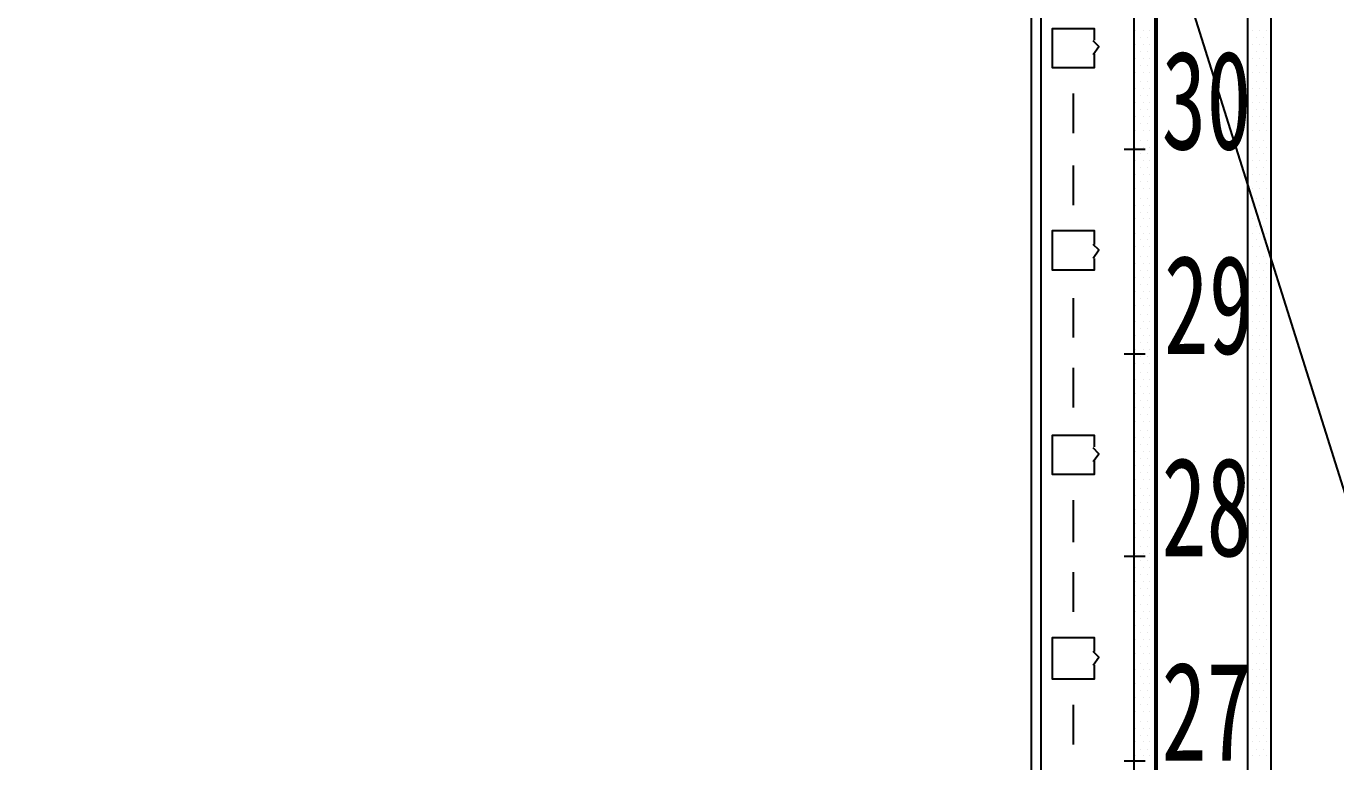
# Model space of a CAD drawing. Header units: metres. Extents: x 17 to 1264, y 17 to 859.
# Drawn here: x 400.7 to 481.8, y 449.4 to 494.9 of the extents above; entities that cross this region are included whole.
import ezdxf

# ---------------------------------------------------------------- set-up
doc = ezdxf.new("R2010")
doc.units = ezdxf.units.M
for name, color, linetype in [('LINES', 7, 'Continuous'), ('POLYLINES', 4, 'Continuous'), ('RECTS', 7, 'Continuous'), ('TEXTS', 3, 'Continuous')]:
    doc.layers.add(name, color=color, linetype=linetype)

msp = doc.modelspace()

# ---------------------------------------------------------------- linework, layer by layer
at = {"layer": 'LINES'}
for p, q in [((462.95, 121.54), (462.95, 716.83)), ((525.74, 328.32), (468.14, 511.2)), ((469.43, 494.64), (469.43, 494.64)), ((469.72, 494.21), (469.72, 494.21)), ((469.87, 494.64), (469.87, 494.64)), ((470.15, 494.21), (470.15, 494.21)), ((470.3, 494.64), (470.3, 494.64)), ((470.59, 494.21), (470.59, 494.21)), ((476.35, 494.21), (476.35, 494.21)), ((476.63, 494.64), (476.63, 494.64)), ((476.92, 494.21), (476.92, 494.21)), ((477.07, 494.64), (477.07, 494.64)), ((477.35, 494.21), (477.35, 494.21)), ((477.5, 494.64), (477.5, 494.64)), ((469.43, 493.78), (469.43, 493.78)), ((469.72, 493.34), (469.72, 493.34)), ((469.87, 493.78), (469.87, 493.78)), ((470.15, 493.34), (470.15, 493.34)), ((470.3, 493.78), (470.3, 493.78)), ((470.59, 493.34), (470.59, 493.34)), ((476.35, 493.34), (476.35, 493.34)), ((476.63, 493.78), (476.63, 493.78)), ((476.92, 493.34), (476.92, 493.34)), ((477.07, 493.78), (477.07, 493.78)), ((477.35, 493.34), (477.35, 493.34)), ((477.5, 493.78), (477.5, 493.78)), ((469.43, 492.91), (469.43, 492.91)), ((469.87, 492.91), (469.87, 492.91)), ((470.3, 492.91), (470.3, 492.91)), ((476.63, 492.91), (476.63, 492.91)), ((477.07, 492.91), (477.07, 492.91)), ((477.5, 492.91), (477.5, 492.91)), ((469.43, 492.05), (469.43, 492.05)), ((469.72, 492.48), (469.72, 492.48)), ((469.87, 492.05), (469.87, 492.05)), ((470.15, 492.48), (470.15, 492.48)), ((470.3, 492.05), (470.3, 492.05)), ((470.59, 492.48), (470.59, 492.48)), ((476.35, 492.48), (476.35, 492.48)), ((476.63, 492.05), (476.63, 492.05)), ((476.92, 492.48), (476.92, 492.48)), ((477.07, 492.05), (477.07, 492.05)), ((477.35, 492.48), (477.35, 492.48)), ((477.5, 492.05), (477.5, 492.05)), ((469.43, 491.04), (469.43, 491.04)), ((469.72, 491.47), (469.72, 491.47)), ((469.87, 491.04), (469.87, 491.04)), ((470.15, 491.47), (470.15, 491.47)), ((470.3, 491.04), (470.3, 491.04)), ((470.59, 491.47), (470.59, 491.47)), ((476.35, 491.47), (476.35, 491.47)), ((476.63, 491.04), (476.63, 491.04)), ((476.92, 491.47), (476.92, 491.47)), ((477.07, 491.04), (477.07, 491.04)), ((477.35, 491.47), (477.35, 491.47)), ((477.5, 491.04), (477.5, 491.04)), ((465.55, 490.75), (465.55, 488.3)), ((469.43, 490.18), (469.43, 490.18)), ((469.72, 490.61), (469.72, 490.61)), ((469.87, 490.18), (469.87, 490.18)), ((470.15, 490.61), (470.15, 490.61)), ((470.3, 490.18), (470.3, 490.18)), ((470.59, 490.61), (470.59, 490.61)), ((476.35, 490.61), (476.35, 490.61)), ((476.63, 490.18), (476.63, 490.18)), ((476.92, 490.61), (476.92, 490.61)), ((477.07, 490.18), (477.07, 490.18)), ((477.35, 490.61), (477.35, 490.61)), ((477.5, 490.18), (477.5, 490.18)), ((469.43, 489.31), (469.43, 489.31)), ((469.72, 489.74), (469.72, 489.74)), ((469.87, 489.31), (469.87, 489.31)), ((470.15, 489.74), (470.15, 489.74)), ((470.3, 489.31), (470.3, 489.31)), ((470.59, 489.74), (470.59, 489.74)), ((476.35, 489.74), (476.35, 489.74)), ((476.63, 489.31), (476.63, 489.31)), ((476.92, 489.74), (476.92, 489.74)), ((477.07, 489.31), (477.07, 489.31)), ((477.35, 489.74), (477.35, 489.74)), ((477.5, 489.31), (477.5, 489.31)), ((469.43, 488.45), (469.43, 488.45)), ((469.72, 488.88), (469.72, 488.88)), ((469.87, 488.45), (469.87, 488.45)), ((470.15, 488.88), (470.15, 488.88)), ((470.3, 488.45), (470.3, 488.45)), ((470.59, 488.88), (470.59, 488.88)), ((476.35, 488.88), (476.35, 488.88)), ((476.63, 488.45), (476.63, 488.45)), ((476.92, 488.88), (476.92, 488.88)), ((477.07, 488.45), (477.07, 488.45)), ((477.35, 488.88), (477.35, 488.88)), ((477.5, 488.45), (477.5, 488.45)), ((469.72, 487.87), (469.72, 487.87)), ((470.15, 487.87), (470.15, 487.87)), ((470.59, 487.87), (470.59, 487.87)), ((476.35, 487.87), (476.35, 487.87)), ((476.92, 487.87), (476.92, 487.87)), ((477.35, 487.87), (477.35, 487.87)), ((468.71, 487.3), (470.01, 487.3)), ((469.43, 487.44), (469.43, 487.44)), ((469.72, 487.01), (469.72, 487.01)), ((469.87, 487.44), (469.87, 487.44)), ((470.15, 487.01), (470.15, 487.01)), ((470.3, 487.44), (470.3, 487.44)), ((470.59, 487.01), (470.59, 487.01)), ((476.35, 487.01), (476.35, 487.01)), ((476.63, 487.44), (476.63, 487.44)), ((476.92, 487.01), (476.92, 487.01)), ((477.07, 487.44), (477.07, 487.44)), ((477.35, 487.01), (477.35, 487.01)), ((477.5, 487.44), (477.5, 487.44)), ((465.55, 486.29), (465.55, 483.84)), ((469.43, 486.58), (469.43, 486.58)), ((469.72, 486.14), (469.72, 486.14)), ((469.87, 486.58), (469.87, 486.58)), ((470.15, 486.14), (470.15, 486.14)), ((470.3, 486.58), (470.3, 486.58)), ((470.59, 486.14), (470.59, 486.14)), ((476.35, 486.14), (476.35, 486.14)), ((476.63, 486.58), (476.63, 486.58)), ((476.92, 486.14), (476.92, 486.14)), ((477.07, 486.58), (477.07, 486.58)), ((477.35, 486.14), (477.35, 486.14)), ((477.5, 486.58), (477.5, 486.58)), ((469.43, 485.71), (469.43, 485.71)), ((469.72, 485.28), (469.72, 485.28)), ((469.87, 485.71), (469.87, 485.71)), ((470.15, 485.28), (470.15, 485.28)), ((470.3, 485.71), (470.3, 485.71)), ((470.59, 485.28), (470.59, 485.28)), ((476.35, 485.28), (476.35, 485.28)), ((476.63, 485.71), (476.63, 485.71)), ((476.92, 485.28), (476.92, 485.28)), ((477.07, 485.71), (477.07, 485.71)), ((477.35, 485.28), (477.35, 485.28)), ((477.5, 485.71), (477.5, 485.71)), ((469.43, 484.85), (469.43, 484.85)), ((469.87, 484.85), (469.87, 484.85)), ((470.3, 484.85), (470.3, 484.85)), ((476.63, 484.85), (476.63, 484.85)), ((477.07, 484.85), (477.07, 484.85)), ((477.5, 484.85), (477.5, 484.85)), ((469.43, 483.84), (469.43, 483.84)), ((469.72, 484.27), (469.72, 484.27)), ((469.87, 483.84), (469.87, 483.84)), ((470.15, 484.27), (470.15, 484.27)), ((470.3, 483.84), (470.3, 483.84)), ((470.59, 484.27), (470.59, 484.27)), ((476.35, 484.27), (476.35, 484.27)), ((476.63, 483.84), (476.63, 483.84)), ((476.92, 484.27), (476.92, 484.27)), ((477.07, 483.84), (477.07, 483.84)), ((477.35, 484.27), (477.35, 484.27)), ((477.5, 483.84), (477.5, 483.84)), ((469.43, 482.98), (469.43, 482.98)), ((469.72, 483.41), (469.72, 483.41)), ((469.87, 482.98), (469.87, 482.98)), ((470.15, 483.41), (470.15, 483.41)), ((470.3, 482.98), (470.3, 482.98)), ((470.59, 483.41), (470.59, 483.41)), ((476.35, 483.41), (476.35, 483.41)), ((476.63, 482.98), (476.63, 482.98)), ((476.92, 483.41), (476.92, 483.41)), ((477.07, 482.98), (477.07, 482.98)), ((477.35, 483.41), (477.35, 483.41)), ((477.5, 482.98), (477.5, 482.98)), ((469.43, 482.11), (469.43, 482.11)), ((469.72, 482.54), (469.72, 482.54)), ((469.87, 482.11), (469.87, 482.11)), ((470.15, 482.54), (470.15, 482.54)), ((470.3, 482.11), (470.3, 482.11)), ((470.59, 482.54), (470.59, 482.54)), ((476.35, 482.54), (476.35, 482.54)), ((476.63, 482.11), (476.63, 482.11)), ((476.92, 482.54), (476.92, 482.54)), ((477.07, 482.11), (477.07, 482.11)), ((477.35, 482.54), (477.35, 482.54)), ((477.5, 482.11), (477.5, 482.11)), ((469.43, 481.25), (469.43, 481.25)), ((469.72, 481.68), (469.72, 481.68)), ((469.87, 481.25), (469.87, 481.25)), ((470.15, 481.68), (470.15, 481.68)), ((470.3, 481.25), (470.3, 481.25)), ((470.59, 481.68), (470.59, 481.68)), ((476.35, 481.68), (476.35, 481.68)), ((476.63, 481.25), (476.63, 481.25)), ((476.92, 481.68), (476.92, 481.68)), ((477.07, 481.25), (477.07, 481.25)), ((477.35, 481.68), (477.35, 481.68)), ((477.5, 481.25), (477.5, 481.25)), ((469.72, 480.67), (469.72, 480.67)), ((470.15, 480.67), (470.15, 480.67)), ((470.59, 480.67), (470.59, 480.67)), ((476.35, 480.67), (476.35, 480.67)), ((476.92, 480.67), (476.92, 480.67)), ((477.35, 480.67), (477.35, 480.67)), ((469.43, 480.24), (469.43, 480.24)), ((469.72, 479.81), (469.72, 479.81)), ((469.87, 480.24), (469.87, 480.24)), ((470.15, 479.81), (470.15, 479.81)), ((470.3, 480.24), (470.3, 480.24)), ((470.59, 479.81), (470.59, 479.81)), ((476.35, 479.81), (476.35, 479.81)), ((476.63, 480.24), (476.63, 480.24)), ((476.92, 479.81), (476.92, 479.81)), ((477.07, 480.24), (477.07, 480.24)), ((477.35, 479.81), (477.35, 479.81)), ((477.5, 480.24), (477.5, 480.24)), ((469.43, 479.38), (469.43, 479.38)), ((469.72, 478.94), (469.72, 478.94)), ((469.87, 479.38), (469.87, 479.38)), ((470.15, 478.94), (470.15, 478.94)), ((470.3, 479.38), (470.3, 479.38)), ((470.59, 478.94), (470.59, 478.94)), ((476.35, 478.94), (476.35, 478.94)), ((476.63, 479.38), (476.63, 479.38)), ((476.92, 478.94), (476.92, 478.94)), ((477.07, 479.38), (477.07, 479.38)), ((477.35, 478.94), (477.35, 478.94)), ((477.5, 479.38), (477.5, 479.38)), ((465.55, 478.08), (465.55, 475.63)), ((469.43, 478.51), (469.43, 478.51)), ((469.72, 478.08), (469.72, 478.08)), ((469.87, 478.51), (469.87, 478.51)), ((470.15, 478.08), (470.15, 478.08)), ((470.3, 478.51), (470.3, 478.51)), ((470.59, 478.08), (470.59, 478.08)), ((476.35, 478.08), (476.35, 478.08)), ((476.63, 478.51), (476.63, 478.51)), ((476.92, 478.08), (476.92, 478.08)), ((477.07, 478.51), (477.07, 478.51)), ((477.35, 478.08), (477.35, 478.08)), ((477.5, 478.51), (477.5, 478.51)), ((469.43, 477.65), (469.43, 477.65)), ((469.87, 477.65), (469.87, 477.65)), ((470.3, 477.65), (470.3, 477.65)), ((476.63, 477.65), (476.63, 477.65)), ((477.07, 477.65), (477.07, 477.65)), ((477.5, 477.65), (477.5, 477.65)), ((469.43, 476.64), (469.43, 476.64)), ((469.72, 477.07), (469.72, 477.07)), ((469.87, 476.64), (469.87, 476.64)), ((470.15, 477.07), (470.15, 477.07)), ((470.3, 476.64), (470.3, 476.64)), ((470.59, 477.07), (470.59, 477.07)), ((476.35, 477.07), (476.35, 477.07)), ((476.63, 476.64), (476.63, 476.64)), ((476.92, 477.07), (476.92, 477.07)), ((477.07, 476.64), (477.07, 476.64)), ((477.35, 477.07), (477.35, 477.07)), ((477.5, 476.64), (477.5, 476.64)), ((469.43, 475.78), (469.43, 475.78)), ((469.72, 476.21), (469.72, 476.21)), ((469.87, 475.78), (469.87, 475.78)), ((470.15, 476.21), (470.15, 476.21)), ((470.3, 475.78), (470.3, 475.78)), ((470.59, 476.21), (470.59, 476.21)), ((476.35, 476.21), (476.35, 476.21)), ((476.63, 475.78), (476.63, 475.78)), ((476.92, 476.21), (476.92, 476.21)), ((477.07, 475.78), (477.07, 475.78)), ((477.35, 476.21), (477.35, 476.21)), ((477.5, 475.78), (477.5, 475.78)), ((469.43, 474.91), (469.43, 474.91)), ((469.72, 475.34), (469.72, 475.34)), ((469.87, 474.91), (469.87, 474.91)), ((470.15, 475.34), (470.15, 475.34)), ((470.3, 474.91), (470.3, 474.91)), ((470.59, 475.34), (470.59, 475.34)), ((476.35, 475.34), (476.35, 475.34)), ((476.63, 474.91), (476.63, 474.91)), ((476.92, 475.34), (476.92, 475.34)), ((477.07, 474.91), (477.07, 474.91)), ((477.35, 475.34), (477.35, 475.34)), ((477.5, 474.91), (477.5, 474.91)), ((468.71, 474.62), (470.01, 474.62)), ((469.43, 474.05), (469.43, 474.05)), ((469.72, 474.48), (469.72, 474.48)), ((469.87, 474.05), (469.87, 474.05)), ((470.15, 474.48), (470.15, 474.48)), ((470.3, 474.05), (470.3, 474.05)), ((470.59, 474.48), (470.59, 474.48)), ((476.35, 474.48), (476.35, 474.48)), ((476.63, 474.05), (476.63, 474.05)), ((476.92, 474.48), (476.92, 474.48)), ((477.07, 474.05), (477.07, 474.05)), ((477.35, 474.48), (477.35, 474.48)), ((477.5, 474.05), (477.5, 474.05)), ((465.55, 473.76), (465.55, 471.31)), ((469.43, 473.04), (469.43, 473.04)), ((469.72, 473.47), (469.72, 473.47)), ((469.87, 473.04), (469.87, 473.04)), ((470.15, 473.47), (470.15, 473.47)), ((470.3, 473.04), (470.3, 473.04)), ((470.59, 473.47), (470.59, 473.47)), ((476.35, 473.47), (476.35, 473.47)), ((476.63, 473.04), (476.63, 473.04)), ((476.92, 473.47), (476.92, 473.47)), ((477.07, 473.04), (477.07, 473.04)), ((477.35, 473.47), (477.35, 473.47)), ((477.5, 473.04), (477.5, 473.04)), ((469.72, 472.61), (469.72, 472.61)), ((470.15, 472.61), (470.15, 472.61)), ((470.59, 472.61), (470.59, 472.61)), ((476.35, 472.61), (476.35, 472.61)), ((476.92, 472.61), (476.92, 472.61)), ((477.35, 472.61), (477.35, 472.61)), ((469.43, 472.18), (469.43, 472.18)), ((469.72, 471.74), (469.72, 471.74)), ((469.87, 472.18), (469.87, 472.18)), ((470.15, 471.74), (470.15, 471.74)), ((470.3, 472.18), (470.3, 472.18)), ((470.59, 471.74), (470.59, 471.74)), ((476.35, 471.74), (476.35, 471.74)), ((476.63, 472.18), (476.63, 472.18)), ((476.92, 471.74), (476.92, 471.74)), ((477.07, 472.18), (477.07, 472.18)), ((477.35, 471.74), (477.35, 471.74)), ((477.5, 472.18), (477.5, 472.18)), ((469.43, 471.31), (469.43, 471.31)), ((469.72, 470.88), (469.72, 470.88)), ((469.87, 471.31), (469.87, 471.31)), ((470.15, 470.88), (470.15, 470.88)), ((470.3, 471.31), (470.3, 471.31)), ((470.59, 470.88), (470.59, 470.88)), ((476.35, 470.88), (476.35, 470.88)), ((476.63, 471.31), (476.63, 471.31)), ((476.92, 470.88), (476.92, 470.88)), ((477.07, 471.31), (477.07, 471.31)), ((477.35, 470.88), (477.35, 470.88)), ((477.5, 471.31), (477.5, 471.31)), ((469.43, 470.45), (469.43, 470.45)), ((469.72, 469.87), (469.72, 469.87)), ((469.87, 470.45), (469.87, 470.45)), ((470.15, 469.87), (470.15, 469.87)), ((470.3, 470.45), (470.3, 470.45)), ((470.59, 469.87), (470.59, 469.87)), ((476.35, 469.87), (476.35, 469.87)), ((476.63, 470.45), (476.63, 470.45)), ((476.92, 469.87), (476.92, 469.87)), ((477.07, 470.45), (477.07, 470.45)), ((477.35, 469.87), (477.35, 469.87)), ((477.5, 470.45), (477.5, 470.45)), ((469.43, 469.44), (469.43, 469.44)), ((469.72, 469.01), (469.72, 469.01)), ((469.87, 469.44), (469.87, 469.44)), ((470.15, 469.01), (470.15, 469.01)), ((470.3, 469.44), (470.3, 469.44)), ((470.59, 469.01), (470.59, 469.01)), ((476.35, 469.01), (476.35, 469.01)), ((476.63, 469.44), (476.63, 469.44)), ((476.92, 469.01), (476.92, 469.01)), ((477.07, 469.44), (477.07, 469.44)), ((477.35, 469.01), (477.35, 469.01)), ((477.5, 469.44), (477.5, 469.44)), ((469.43, 468.58), (469.43, 468.58)), ((469.87, 468.58), (469.87, 468.58)), ((470.3, 468.58), (470.3, 468.58)), ((476.63, 468.58), (476.63, 468.58)), ((477.07, 468.58), (477.07, 468.58)), ((477.5, 468.58), (477.5, 468.58)), ((469.43, 467.71), (469.43, 467.71)), ((469.72, 468.14), (469.72, 468.14)), ((469.87, 467.71), (469.87, 467.71)), ((470.15, 468.14), (470.15, 468.14)), ((470.3, 467.71), (470.3, 467.71)), ((470.59, 468.14), (470.59, 468.14)), ((476.35, 468.14), (476.35, 468.14)), ((476.63, 467.71), (476.63, 467.71)), ((476.92, 468.14), (476.92, 468.14)), ((477.07, 467.71), (477.07, 467.71)), ((477.35, 468.14), (477.35, 468.14)), ((477.5, 467.71), (477.5, 467.71)), ((469.43, 466.85), (469.43, 466.85)), ((469.72, 467.28), (469.72, 467.28)), ((469.87, 466.85), (469.87, 466.85)), ((470.15, 467.28), (470.15, 467.28)), ((470.3, 466.85), (470.3, 466.85)), ((470.59, 467.28), (470.59, 467.28)), ((476.35, 467.28), (476.35, 467.28)), ((476.63, 466.85), (476.63, 466.85)), ((476.92, 467.28), (476.92, 467.28)), ((477.07, 466.85), (477.07, 466.85)), ((477.35, 467.28), (477.35, 467.28)), ((477.5, 466.85), (477.5, 466.85)), ((469.43, 465.84), (469.43, 465.84)), ((469.72, 466.27), (469.72, 466.27)), ((469.87, 465.84), (469.87, 465.84)), ((470.15, 466.27), (470.15, 466.27)), ((470.3, 465.84), (470.3, 465.84)), ((470.59, 466.27), (470.59, 466.27)), ((476.35, 466.27), (476.35, 466.27)), ((476.63, 465.84), (476.63, 465.84)), ((476.92, 466.27), (476.92, 466.27)), ((477.07, 465.84), (477.07, 465.84)), ((477.35, 466.27), (477.35, 466.27)), ((477.5, 465.84), (477.5, 465.84)), ((465.55, 465.55), (465.55, 462.96)), ((469.43, 464.98), (469.43, 464.98)), ((469.72, 465.41), (469.72, 465.41)), ((469.87, 464.98), (469.87, 464.98)), ((470.15, 465.41), (470.15, 465.41)), ((470.3, 464.98), (470.3, 464.98)), ((470.59, 465.41), (470.59, 465.41)), ((476.35, 465.41), (476.35, 465.41)), ((476.63, 464.98), (476.63, 464.98)), ((476.92, 465.41), (476.92, 465.41)), ((477.07, 464.98), (477.07, 464.98)), ((477.35, 465.41), (477.35, 465.41)), ((477.5, 464.98), (477.5, 464.98)), ((469.43, 464.11), (469.43, 464.11)), ((469.72, 464.54), (469.72, 464.54)), ((469.87, 464.11), (469.87, 464.11)), ((470.15, 464.54), (470.15, 464.54)), ((470.3, 464.11), (470.3, 464.11)), ((470.59, 464.54), (470.59, 464.54)), ((476.35, 464.54), (476.35, 464.54)), ((476.63, 464.11), (476.63, 464.11)), ((476.92, 464.54), (476.92, 464.54)), ((477.07, 464.11), (477.07, 464.11)), ((477.35, 464.54), (477.35, 464.54)), ((477.5, 464.11), (477.5, 464.11)), ((469.72, 463.68), (469.72, 463.68)), ((470.15, 463.68), (470.15, 463.68)), ((470.59, 463.68), (470.59, 463.68)), ((476.35, 463.68), (476.35, 463.68)), ((476.92, 463.68), (476.92, 463.68)), ((477.35, 463.68), (477.35, 463.68)), ((469.43, 463.25), (469.43, 463.25)), ((469.72, 462.67), (469.72, 462.67)), ((469.87, 463.25), (469.87, 463.25)), ((470.15, 462.67), (470.15, 462.67)), ((470.3, 463.25), (470.3, 463.25)), ((470.59, 462.67), (470.59, 462.67)), ((476.35, 462.67), (476.35, 462.67)), ((476.63, 463.25), (476.63, 463.25)), ((476.92, 462.67), (476.92, 462.67)), ((477.07, 463.25), (477.07, 463.25)), ((477.35, 462.67), (477.35, 462.67)), ((477.5, 463.25), (477.5, 463.25)), ((468.71, 462.1), (470.01, 462.1)), ((469.43, 462.24), (469.43, 462.24)), ((469.72, 461.81), (469.72, 461.81)), ((469.87, 462.24), (469.87, 462.24)), ((470.15, 461.81), (470.15, 461.81)), ((470.3, 462.24), (470.3, 462.24)), ((470.59, 461.81), (470.59, 461.81)), ((476.35, 461.81), (476.35, 461.81)), ((476.63, 462.24), (476.63, 462.24)), ((476.92, 461.81), (476.92, 461.81)), ((477.07, 462.24), (477.07, 462.24)), ((477.35, 461.81), (477.35, 461.81)), ((477.5, 462.24), (477.5, 462.24)), ((465.55, 461.09), (465.55, 458.64)), ((469.43, 461.38), (469.43, 461.38)), ((469.72, 460.94), (469.72, 460.94)), ((469.87, 461.38), (469.87, 461.38)), ((470.15, 460.94), (470.15, 460.94)), ((470.3, 461.38), (470.3, 461.38)), ((470.59, 460.94), (470.59, 460.94)), ((476.35, 460.94), (476.35, 460.94)), ((476.63, 461.38), (476.63, 461.38)), ((476.92, 460.94), (476.92, 460.94)), ((477.07, 461.38), (477.07, 461.38)), ((477.35, 460.94), (477.35, 460.94)), ((477.5, 461.38), (477.5, 461.38)), ((469.43, 460.51), (469.43, 460.51)), ((469.72, 460.08), (469.72, 460.08)), ((469.87, 460.51), (469.87, 460.51)), ((470.15, 460.08), (470.15, 460.08)), ((470.3, 460.51), (470.3, 460.51)), ((470.59, 460.08), (470.59, 460.08)), ((476.35, 460.08), (476.35, 460.08)), ((476.63, 460.51), (476.63, 460.51)), ((476.92, 460.08), (476.92, 460.08)), ((477.07, 460.51), (477.07, 460.51)), ((477.35, 460.08), (477.35, 460.08)), ((477.5, 460.51), (477.5, 460.51)), ((469.43, 459.65), (469.43, 459.65)), ((469.87, 459.65), (469.87, 459.65)), ((470.3, 459.65), (470.3, 459.65)), ((476.63, 459.65), (476.63, 459.65)), ((477.07, 459.65), (477.07, 459.65)), ((477.5, 459.65), (477.5, 459.65)), ((469.43, 458.64), (469.43, 458.64)), ((469.72, 459.07), (469.72, 459.07)), ((469.87, 458.64), (469.87, 458.64)), ((470.15, 459.07), (470.15, 459.07)), ((470.3, 458.64), (470.3, 458.64)), ((470.59, 459.07), (470.59, 459.07)), ((476.35, 459.07), (476.35, 459.07)), ((476.63, 458.64), (476.63, 458.64)), ((476.92, 459.07), (476.92, 459.07)), ((477.07, 458.64), (477.07, 458.64)), ((477.35, 459.07), (477.35, 459.07)), ((477.5, 458.64), (477.5, 458.64)), ((469.43, 457.78), (469.43, 457.78)), ((469.72, 458.21), (469.72, 458.21)), ((469.87, 457.78), (469.87, 457.78)), ((470.15, 458.21), (470.15, 458.21)), ((470.3, 457.78), (470.3, 457.78)), ((470.59, 458.21), (470.59, 458.21)), ((476.35, 458.21), (476.35, 458.21)), ((476.63, 457.78), (476.63, 457.78)), ((476.92, 458.21), (476.92, 458.21)), ((477.07, 457.78), (477.07, 457.78)), ((477.35, 458.21), (477.35, 458.21)), ((477.5, 457.78), (477.5, 457.78)), ((469.43, 456.91), (469.43, 456.91)), ((469.72, 457.34), (469.72, 457.34)), ((469.87, 456.91), (469.87, 456.91)), ((470.15, 457.34), (470.15, 457.34)), ((470.3, 456.91), (470.3, 456.91)), ((470.59, 457.34), (470.59, 457.34)), ((476.35, 457.34), (476.35, 457.34)), ((476.63, 456.91), (476.63, 456.91)), ((476.92, 457.34), (476.92, 457.34)), ((477.07, 456.91), (477.07, 456.91)), ((477.35, 457.34), (477.35, 457.34)), ((477.5, 456.91), (477.5, 456.91)), ((469.43, 456.05), (469.43, 456.05)), ((469.72, 456.48), (469.72, 456.48)), ((469.87, 456.05), (469.87, 456.05)), ((470.15, 456.48), (470.15, 456.48)), ((470.3, 456.05), (470.3, 456.05)), ((470.59, 456.48), (470.59, 456.48)), ((476.35, 456.48), (476.35, 456.48)), ((476.63, 456.05), (476.63, 456.05)), ((476.92, 456.48), (476.92, 456.48)), ((477.07, 456.05), (477.07, 456.05)), ((477.35, 456.48), (477.35, 456.48)), ((477.5, 456.05), (477.5, 456.05)), ((469.72, 455.47), (469.72, 455.47)), ((470.15, 455.47), (470.15, 455.47)), ((470.59, 455.47), (470.59, 455.47)), ((476.35, 455.47), (476.35, 455.47)), ((476.92, 455.47), (476.92, 455.47)), ((477.35, 455.47), (477.35, 455.47)), ((469.43, 455.04), (469.43, 455.04)), ((469.72, 454.61), (469.72, 454.61)), ((469.87, 455.04), (469.87, 455.04)), ((470.15, 454.61), (470.15, 454.61)), ((470.3, 455.04), (470.3, 455.04)), ((470.59, 454.61), (470.59, 454.61)), ((476.35, 454.61), (476.35, 454.61)), ((476.63, 455.04), (476.63, 455.04)), ((476.92, 454.61), (476.92, 454.61)), ((477.07, 455.04), (477.07, 455.04)), ((477.35, 454.61), (477.35, 454.61)), ((477.5, 455.04), (477.5, 455.04)), ((469.43, 454.18), (469.43, 454.18)), ((469.72, 453.74), (469.72, 453.74)), ((469.87, 454.18), (469.87, 454.18)), ((470.15, 453.74), (470.15, 453.74)), ((470.3, 454.18), (470.3, 454.18)), ((470.59, 453.74), (470.59, 453.74)), ((476.35, 453.74), (476.35, 453.74)), ((476.63, 454.18), (476.63, 454.18)), ((476.92, 453.74), (476.92, 453.74)), ((477.07, 454.18), (477.07, 454.18)), ((477.35, 453.74), (477.35, 453.74)), ((477.5, 454.18), (477.5, 454.18)), ((465.55, 452.88), (465.55, 450.43)), ((469.43, 453.31), (469.43, 453.31)), ((469.72, 452.88), (469.72, 452.88)), ((469.87, 453.31), (469.87, 453.31)), ((470.15, 452.88), (470.15, 452.88)), ((470.3, 453.31), (470.3, 453.31)), ((470.59, 452.88), (470.59, 452.88)), ((476.35, 452.88), (476.35, 452.88)), ((476.63, 453.31), (476.63, 453.31)), ((476.92, 452.88), (476.92, 452.88)), ((477.07, 453.31), (477.07, 453.31)), ((477.35, 452.88), (477.35, 452.88)), ((477.5, 453.31), (477.5, 453.31)), ((469.43, 452.45), (469.43, 452.45)), ((469.87, 452.45), (469.87, 452.45)), ((470.3, 452.45), (470.3, 452.45)), ((476.63, 452.45), (476.63, 452.45)), ((477.07, 452.45), (477.07, 452.45)), ((477.5, 452.45), (477.5, 452.45)), ((469.43, 451.44), (469.43, 451.44)), ((469.72, 451.87), (469.72, 451.87)), ((469.87, 451.44), (469.87, 451.44)), ((470.15, 451.87), (470.15, 451.87)), ((470.3, 451.44), (470.3, 451.44)), ((470.59, 451.87), (470.59, 451.87)), ((476.35, 451.87), (476.35, 451.87)), ((476.63, 451.44), (476.63, 451.44)), ((476.92, 451.87), (476.92, 451.87)), ((477.07, 451.44), (477.07, 451.44)), ((477.35, 451.87), (477.35, 451.87)), ((477.5, 451.44), (477.5, 451.44)), ((469.43, 450.58), (469.43, 450.58)), ((469.72, 451.01), (469.72, 451.01)), ((469.87, 450.58), (469.87, 450.58)), ((470.15, 451.01), (470.15, 451.01)), ((470.3, 450.58), (470.3, 450.58)), ((470.59, 451.01), (470.59, 451.01)), ((476.35, 451.01), (476.35, 451.01)), ((476.63, 450.58), (476.63, 450.58)), ((476.92, 451.01), (476.92, 451.01)), ((477.07, 450.58), (477.07, 450.58)), ((477.35, 451.01), (477.35, 451.01)), ((477.5, 450.58), (477.5, 450.58)), ((469.43, 449.71), (469.43, 449.71)), ((469.72, 450.14), (469.72, 450.14)), ((469.87, 449.71), (469.87, 449.71)), ((470.15, 450.14), (470.15, 450.14)), ((470.3, 449.71), (470.3, 449.71)), ((470.59, 450.14), (470.59, 450.14)), ((476.35, 450.14), (476.35, 450.14)), ((476.63, 449.71), (476.63, 449.71)), ((476.92, 450.14), (476.92, 450.14)), ((477.07, 449.71), (477.07, 449.71)), ((477.35, 450.14), (477.35, 450.14)), ((477.5, 449.71), (477.5, 449.71)), ((468.71, 449.42), (470.01, 449.42))]:
    msp.add_line(p, q, dxfattribs=at)
at = {"layer": 'POLYLINES'}
for points in [[(470.73, 718.42), (470.73, 574.85), (470.73, 121.54)], [(470.73, 718.42), (470.73, 574.85), (470.73, 121.54)], [(463.53, 699.55), (463.53, 560.59), (463.53, 121.54)], [(466.84, 493.2), (466.84, 492.34), (464.25, 492.34), (464.25, 494.78), (466.84, 494.78), (466.84, 494.06)], [(466.79, 493.17), (467.14, 493.67), (466.79, 494.02)], [(466.84, 480.53), (466.84, 479.81), (464.25, 479.81), (464.25, 482.26), (466.84, 482.26), (466.84, 481.39)], [(466.79, 480.56), (467.14, 481.06), (466.79, 481.41)], [(466.84, 468), (466.84, 467.14), (464.25, 467.14), (464.25, 469.58), (466.84, 469.58), (466.84, 468.86)], [(466.79, 467.95), (467.14, 468.44), (466.79, 468.8)], [(466.84, 455.33), (466.84, 454.46), (464.25, 454.46), (464.25, 457.06), (466.84, 457.06), (466.84, 456.19)], [(466.79, 455.33), (467.14, 455.83), (466.79, 456.18)]]:
    msp.add_lwpolyline(points, dxfattribs=at)
at = {"layer": 'RECTS'}
for points in [[(307.72, 732.67), (477.79, 732.67), (477.79, 109.01), (307.72, 109.01)], [(309.02, 731.23), (476.35, 731.23), (476.35, 110.45), (309.02, 110.45)], [(314.78, 718.42), (470.59, 718.42), (470.59, 120.1), (314.78, 120.1)], [(316.22, 716.83), (469.29, 716.83), (469.29, 121.54), (316.22, 121.54)]]:
    msp.add_lwpolyline(points, dxfattribs=at)

# ---------------------------------------------------------------- texts
at = {"layer": 'TEXTS', "width": 0.666667}
for s, p in [('30', (471.02, 487.29)), ('29', (471.16, 474.62)), ('28', (471.02, 462.09)), ('27', (471.02, 449.42))]:
    msp.add_text(s, height=6.13, dxfattribs=at).set_placement(p)

doc.saveas('drawing.dxf')
